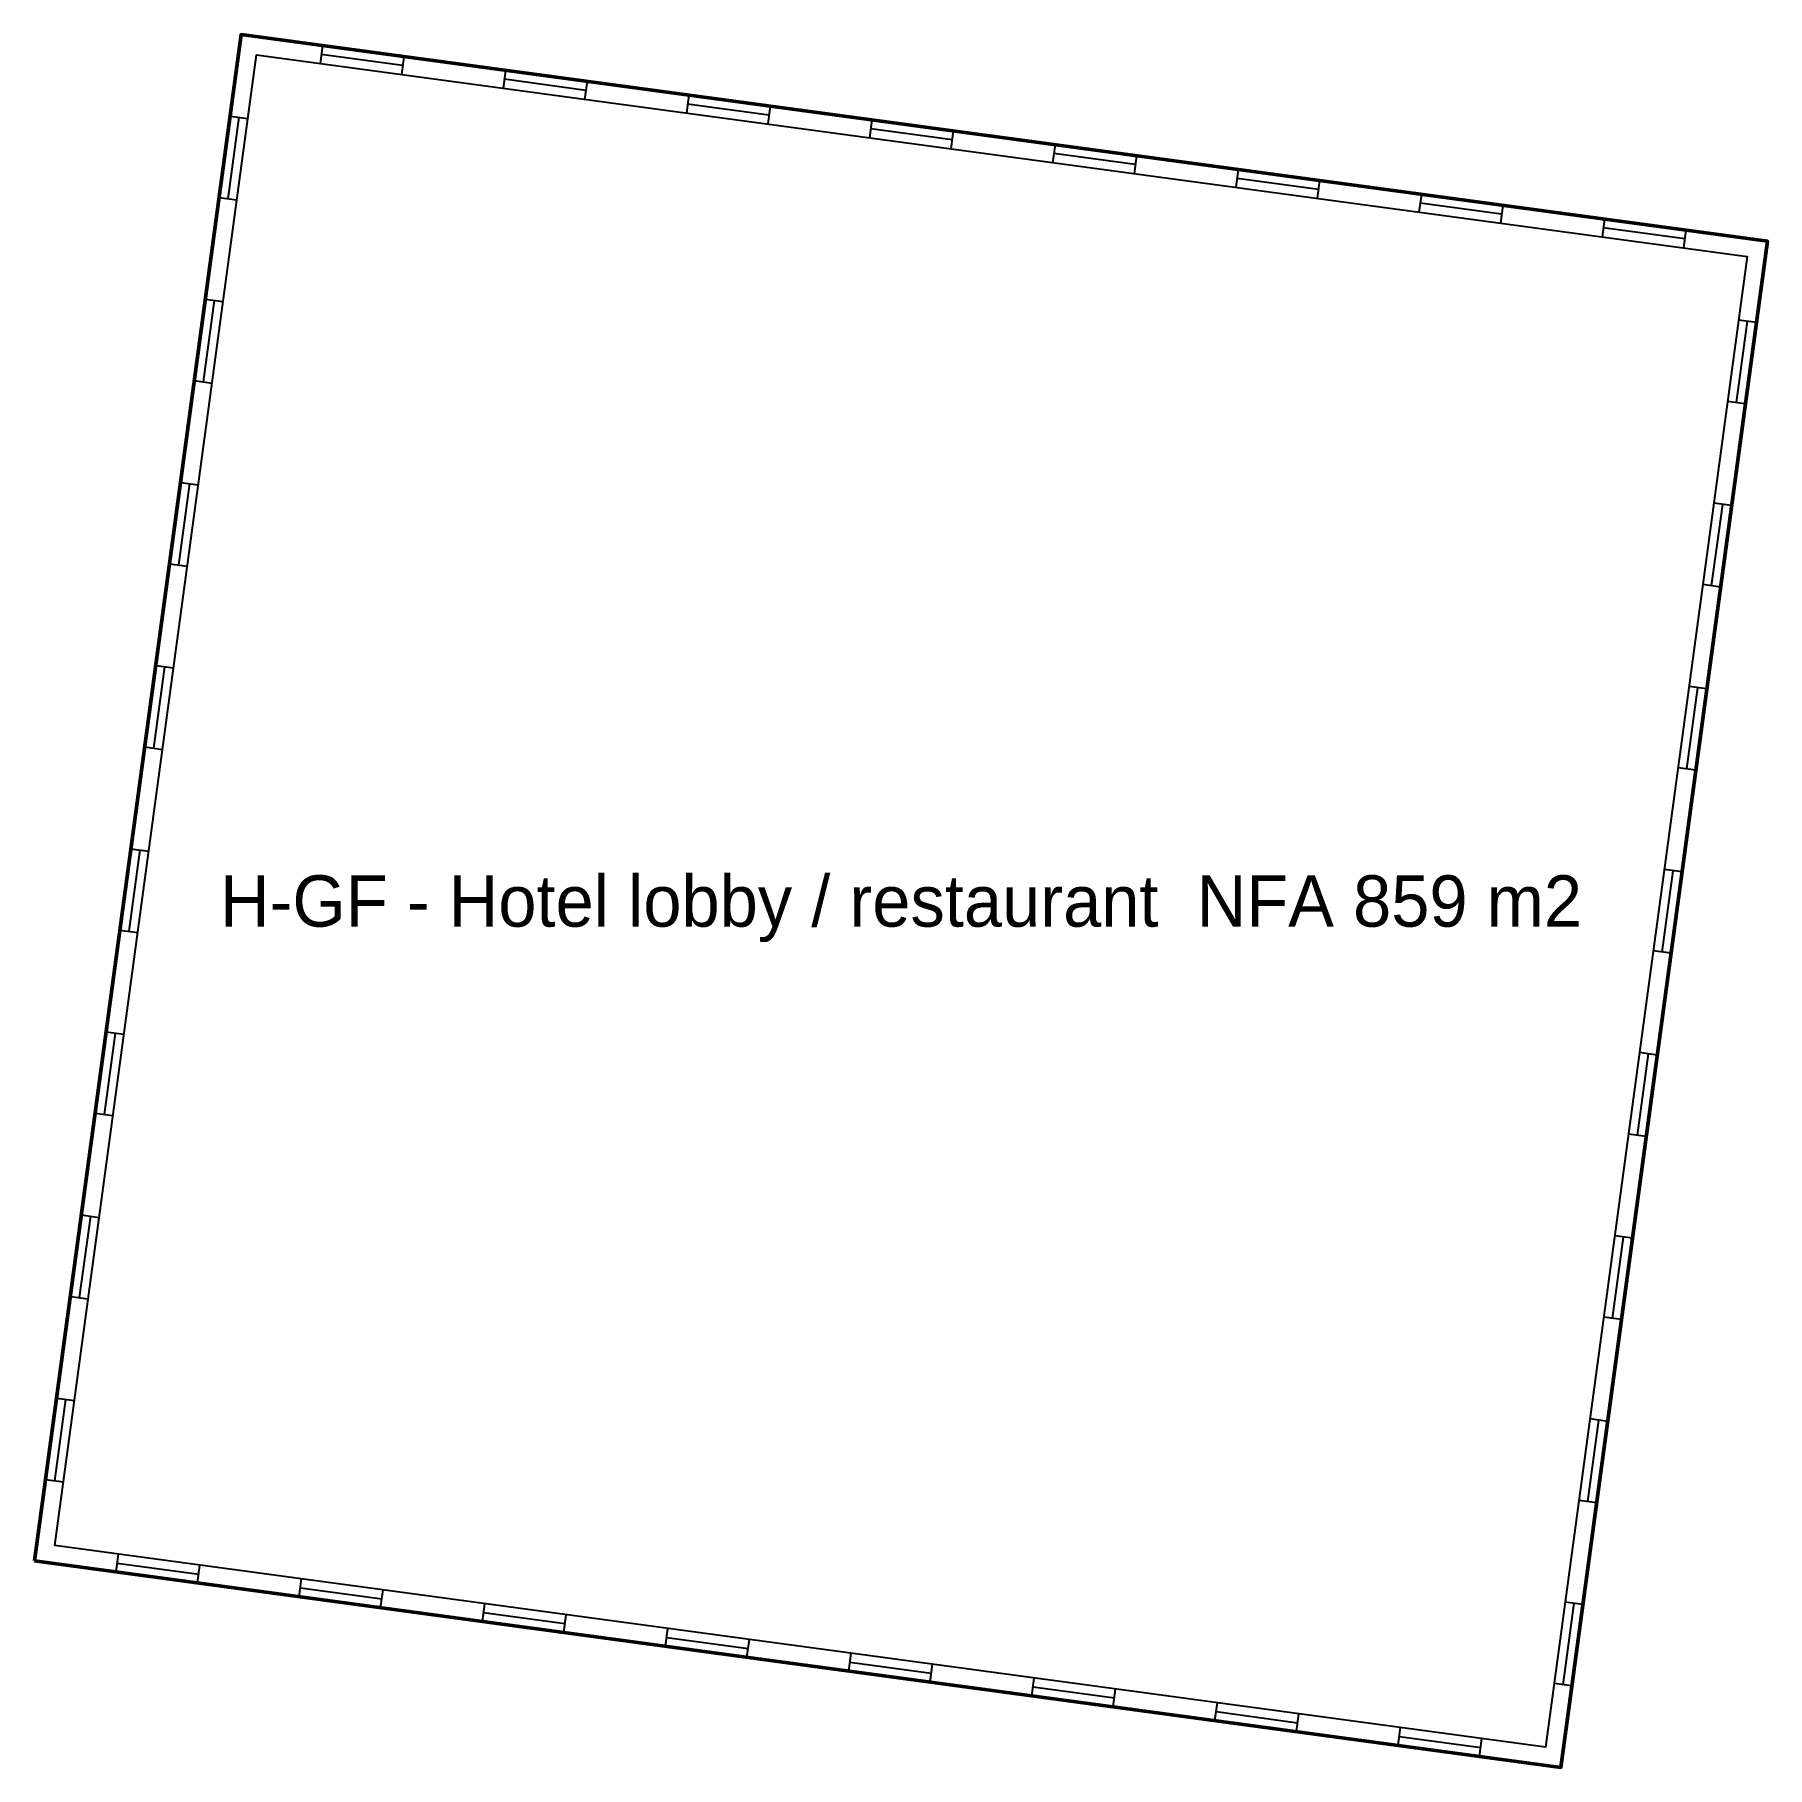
# Model space of a CAD drawing. Header units: metres. Extents: x -11.4 to 22.3, y -28.7 to 5.
import ezdxf
from ezdxf.enums import TextEntityAlignment as Align

# ---------------------------------------------------------------- set-up
doc = ezdxf.new("R2010")
doc.units = ezdxf.units.M
for name, color, linetype in [('TEXT', 250, 'Continuous'), ('WALL', 7, 'Continuous'), ('WINDOW', 5, 'Continuous')]:
    doc.layers.add(name, color=color, linetype=linetype)

msp = doc.modelspace()

# ---------------------------------------------------------------- linework, layer by layer
at = {"layer": 'WALL', "lineweight": 50}
msp.add_lwpolyline([(-11.41, -24.69), (18.32, -28.71), (22.34, 1.02), (-7.39, 5.04)], close=True, dxfattribs=at)
at = {"layer": 'WALL'}
msp.add_lwpolyline([(-11.016, -24.39), (-7.09, 4.646), (21.946, 0.72), (18.02, -28.316), (-11.016, -24.39)], close=True, dxfattribs=at)
at = {"layer": 'WINDOW'}
for p, q in [((-5.804, 4.826), (-5.851, 4.479)), ((-4.242, 4.438), (-5.828, 4.652)), ((-4.219, 4.611), (-4.265, 4.264)), ((-2.237, 4.343), (-2.284, 3.996)), ((-0.674, 3.955), (-2.26, 4.17)), ((-0.651, 4.129), (-0.698, 3.782)), ((1.331, 3.861), (1.284, 3.514)), ((-7.431, 3.431), (-7.645, 1.845)), ((-7.604, 3.454), (-7.258, 3.407)), ((2.893, 3.473), (1.307, 3.687)), ((2.916, 3.646), (2.87, 3.3)), ((4.898, 3.378), (4.852, 3.032)), ((6.461, 2.991), (4.875, 3.205)), ((6.484, 3.164), (6.437, 2.817)), ((8.466, 2.896), (8.419, 2.549)), ((10.028, 2.508), (8.443, 2.723)), ((10.052, 2.682), (10.005, 2.335)), ((12.034, 2.414), (11.987, 2.067)), ((13.596, 2.026), (12.01, 2.24)), ((13.619, 2.199), (13.572, 1.852)), ((-7.819, 1.869), (-7.472, 1.822)), ((15.601, 1.931), (15.554, 1.584)), ((17.163, 1.543), (15.578, 1.758)), ((17.187, 1.717), (17.14, 1.37)), ((19.169, 1.449), (19.122, 1.102)), ((20.731, 1.061), (19.145, 1.275)), ((20.754, 1.234), (20.707, 0.888)), ((-7.913, -0.137), (-8.128, -1.722)), ((-8.087, -0.113), (-7.74, -0.16)), ((21.738, -2.128), (21.952, -0.542)), ((22.126, -0.566), (21.779, -0.519)), ((-8.301, -1.699), (-7.954, -1.746)), ((21.911, -2.151), (21.564, -2.105)), ((-8.396, -3.704), (-8.61, -5.29)), ((-8.569, -3.681), (-8.222, -3.728)), ((21.255, -5.696), (21.47, -4.11)), ((21.643, -4.133), (21.296, -4.086)), ((-8.784, -5.266), (-8.437, -5.313)), ((21.429, -5.719), (21.082, -5.672)), ((-8.878, -7.272), (-9.093, -8.857)), ((-9.052, -7.248), (-8.705, -7.295)), ((20.773, -9.263), (20.987, -7.677)), ((21.161, -7.701), (20.814, -7.654)), ((-9.266, -8.834), (-8.919, -8.881)), ((20.946, -9.286), (20.6, -9.24)), ((-9.361, -10.839), (-9.575, -12.425)), ((-9.534, -10.816), (-9.187, -10.863)), ((20.291, -12.831), (20.505, -11.245)), ((20.678, -11.268), (20.332, -11.222)), ((-9.748, -12.402), (-9.402, -12.448)), ((20.464, -12.854), (20.117, -12.807)), ((-9.843, -14.407), (-10.057, -15.993)), ((-10.016, -14.384), (-9.67, -14.43)), ((19.808, -16.398), (20.023, -14.813)), ((20.196, -14.836), (19.849, -14.789)), ((-10.231, -15.969), (-9.884, -16.016)), ((19.982, -16.422), (19.635, -16.375)), ((-10.325, -17.974), (-10.54, -19.56)), ((-10.499, -17.951), (-10.152, -17.998)), ((19.326, -19.966), (19.54, -18.38)), ((19.714, -18.404), (19.367, -18.357)), ((-10.713, -19.537), (-10.366, -19.584)), ((19.499, -19.989), (19.152, -19.942)), ((-10.808, -21.542), (-11.022, -23.128)), ((-10.981, -21.519), (-10.634, -21.565)), ((19.231, -21.971), (18.884, -21.924)), ((18.843, -23.533), (19.058, -21.948)), ((-11.196, -23.104), (-10.849, -23.151)), ((19.017, -23.557), (18.67, -23.51)), ((-9.824, -24.904), (-9.777, -24.558)), ((-9.801, -24.731), (-8.215, -24.945)), ((-8.239, -25.119), (-8.192, -24.772)), ((-6.257, -25.387), (-6.21, -25.04)), ((-6.233, -25.213), (-4.648, -25.428)), ((-4.671, -25.601), (-4.624, -25.254)), ((-2.689, -25.869), (-2.642, -25.522)), ((18.361, -27.101), (18.575, -25.515)), ((18.749, -25.539), (18.402, -25.492)), ((-2.666, -25.696), (-1.08, -25.91)), ((-1.104, -26.084), (-1.057, -25.737)), ((0.878, -26.352), (0.925, -26.005)), ((0.902, -26.178), (2.487, -26.393)), ((2.464, -26.566), (2.511, -26.219)), ((4.446, -26.834), (4.493, -26.487)), ((4.469, -26.661), (6.055, -26.875)), ((6.032, -27.048), (6.078, -26.702)), ((8.014, -27.316), (8.06, -26.97)), ((8.037, -27.143), (9.623, -27.357)), ((9.599, -27.531), (9.646, -27.184)), ((18.534, -27.124), (18.188, -27.077)), ((11.581, -27.799), (11.628, -27.452)), ((11.604, -27.625), (13.19, -27.84)), ((13.167, -28.013), (13.214, -27.666)), ((15.149, -28.281), (15.195, -27.934)), ((15.172, -28.108), (16.758, -28.322)), ((16.734, -28.496), (16.781, -28.149))]:
    msp.add_line(p, q, dxfattribs=at)

# ---------------------------------------------------------------- texts
at = {"layer": 'TEXT'}
msp.add_text('H-GF - Hotel lobby / restaurant  NFA 859 m2', height=1, dxfattribs=at).set_placement((5.465, -11.835), align=Align.MIDDLE_CENTER)

doc.saveas('drawing.dxf')
